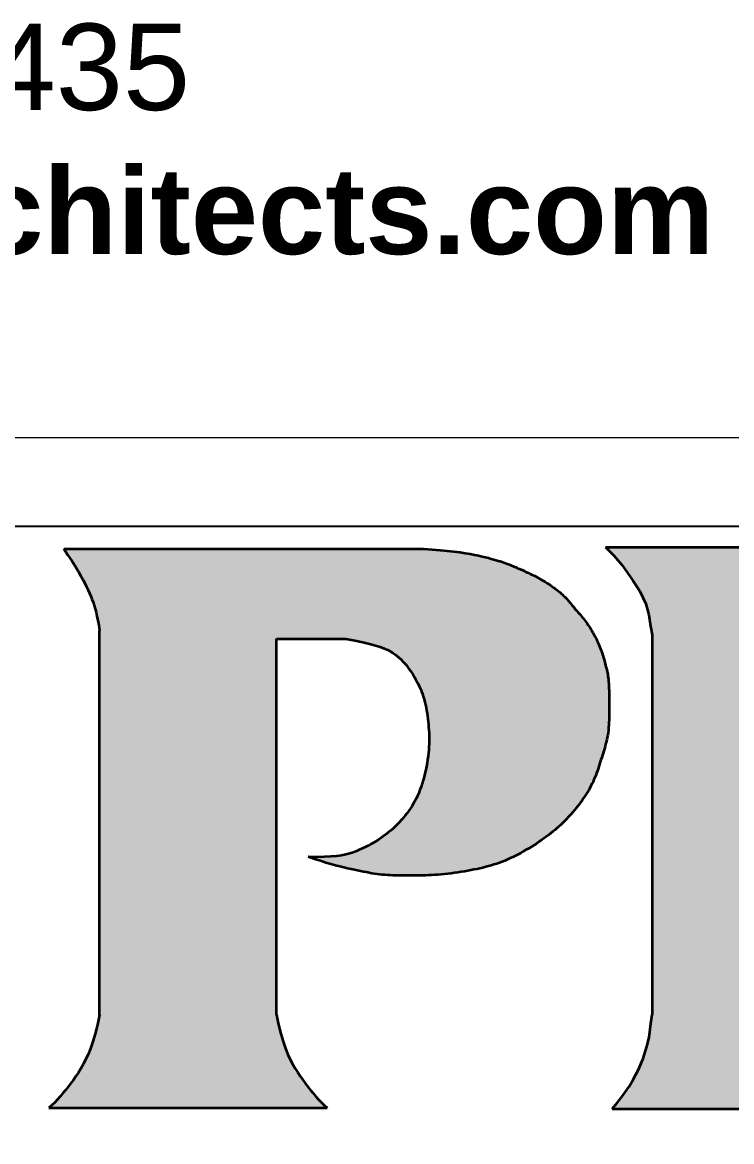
# Model space of a CAD drawing. Header units: inches. Extents: x 8.1 to 41.6, y 1.5 to 24.
# Drawn here: x 39.377 to 40.339, y 19.684 to 21.202 of the extents above; entities that cross this region are included whole.
import ezdxf

# ---------------------------------------------------------------- set-up
doc = ezdxf.new("R2010")
doc.units = ezdxf.units.IN
doc.header["$LTSCALE"] = 48
doc.header["$MEASUREMENT"] = 0
doc.layers.add('G-ANNO-NPLT', color=191, linetype='Continuous', plot=False)
for name, color, linetype, lineweight in [('G-ANNO-TTLB', 6, 'Continuous', 9), ('G-ANNO-TTLB-MEDM', 33, 'Continuous', 20), ('G-logo', 1, 'Continuous', 35)]:
    doc.layers.add(name, color=color, linetype=linetype, lineweight=lineweight)
doc.styles.add('Arial_10', font='arial.ttf', dxfattribs={"height": 0.117188})
doc.styles.add('Arial_B_1', font='arialbd.ttf', dxfattribs={"height": 0.117188})
doc.styles.add('LIGHT', font='arial.ttf', dxfattribs={"width": 1.5})

# ---------------------------------------------------------------- blocks, each defined once
blk = doc.blocks.new('*U46')
at = {"layer": 'G-logo', "true_color": 0x18413b}
for points in [[(-0.143, 0.6584), (-0.049, 0.6584), (-0.0365, 0.656), (-0.0257, 0.6538), (-0.0165, 0.6515), (-0.0087, 0.6494), (-0.0021, 0.6473), (0.0034, 0.6452), (0.008, 0.6431), (0.0119, 0.641), (0.0152, 0.6389), (0.0182, 0.6368), (0.021, 0.6346), (0.0236, 0.6324), (0.0261, 0.6301), (0.0284, 0.6277), (0.0307, 0.6253), (0.0328, 0.6228), (0.0348, 0.6203), (0.0368, 0.6176), (0.0387, 0.6149), (0.0405, 0.6121), (0.0423, 0.6093), (0.0441, 0.6063), (0.0459, 0.6033), (0.0476, 0.6002), (0.0492, 0.597), (0.0508, 0.5938), (0.0523, 0.5904), (0.0537, 0.587), (0.0551, 0.5835), (0.0563, 0.5799), (0.0574, 0.5762), (0.0583, 0.5725), (0.0592, 0.5687), (0.06, 0.5649), (0.0607, 0.561), (0.0614, 0.5572), (0.0619, 0.5533), (0.0624, 0.5495), (0.0628, 0.5457), (0.0632, 0.5419), (0.0635, 0.5382), (0.0638, 0.5345), (0.064, 0.5308), (0.0641, 0.5271), (0.0642, 0.5234), (0.0642, 0.5196), (0.0641, 0.5158), (0.0639, 0.5118), (0.0636, 0.5077), (0.0632, 0.5035), (0.0627, 0.4991), (0.062, 0.4946), (0.0613, 0.4899), (0.0604, 0.4852), (0.0595, 0.4805), (0.0584, 0.4757), (0.0573, 0.471), (0.056, 0.4664), (0.0546, 0.4618), (0.0532, 0.4574), (0.0516, 0.4532), (0.05, 0.4491), (0.0483, 0.4452), (0.0465, 0.4414), (0.0446, 0.4378), (0.0426, 0.4342), (0.0405, 0.4308), (0.0383, 0.4275), (0.0361, 0.4243), (0.0338, 0.4211), (0.0314, 0.4181), (0.0289, 0.4151), (0.0263, 0.4121), (0.0237, 0.4092), (0.0209, 0.4064), (0.0181, 0.4037), (0.0152, 0.401), (0.0122, 0.3984), (0.0091, 0.3958), (0.0059, 0.3933), (0.0027, 0.3909), (-0.0007, 0.3885), (-0.0042, 0.3861), (-0.0077, 0.3839), (-0.0113, 0.3817), (-0.015, 0.3796), (-0.0188, 0.3775), (-0.0226, 0.3755), (-0.0265, 0.3736), (-0.0305, 0.3718), (-0.0345, 0.3701), (-0.0388, 0.3684), (-0.0435, 0.3669), (-0.0487, 0.3656), (-0.0545, 0.3644), (-0.0613, 0.3635), (-0.069, 0.3628), (-0.0779, 0.3624), (-0.0881, 0.3622), (-0.0997, 0.3624), (-0.0997, 0.3624), (-0.0911, 0.3595), (-0.0831, 0.3569), (-0.0758, 0.3546), (-0.069, 0.3527), (-0.0627, 0.3509), (-0.0569, 0.3494), (-0.0515, 0.3481), (-0.0465, 0.3469), (-0.0417, 0.3458), (-0.0372, 0.3448), (-0.0329, 0.3439), (-0.0287, 0.343), (-0.0247, 0.3422), (-0.0209, 0.3415), (-0.0171, 0.3408), (-0.0134, 0.3401), (-0.0098, 0.3396), (-0.0063, 0.339), (-0.0028, 0.3386), (0.0007, 0.3382), (0.0043, 0.3379), (0.0078, 0.3377), (0.0113, 0.3375), (0.0149, 0.3373), (0.0185, 0.3372), (0.0221, 0.3371), (0.0257, 0.3371), (0.0293, 0.3371), (0.033, 0.3371), (0.0367, 0.3371), (0.0404, 0.3371), (0.0441, 0.3371), (0.0479, 0.3371), (0.0517, 0.3371), (0.0556, 0.3372), (0.0595, 0.3373), (0.0635, 0.3375), (0.0676, 0.3377), (0.0718, 0.3379), (0.076, 0.3382), (0.0804, 0.3386), (0.0849, 0.339), (0.0894, 0.3395), (0.0939, 0.3401), (0.0985, 0.3407), (0.1031, 0.3414), (0.1076, 0.3421), (0.1121, 0.3428), (0.1165, 0.3436), (0.1208, 0.3444), (0.125, 0.3452), (0.1291, 0.346), (0.1331, 0.3469), (0.1371, 0.3478), (0.1409, 0.3488), (0.1447, 0.3498), (0.1484, 0.3509), (0.1521, 0.352), (0.1558, 0.3532), (0.1594, 0.3545), (0.163, 0.3559), (0.1667, 0.3573), (0.1703, 0.3589), (0.1739, 0.3605), (0.1775, 0.3622), (0.1811, 0.3639), (0.1847, 0.3658), (0.1883, 0.3677), (0.1919, 0.3697), (0.1955, 0.3718), (0.1992, 0.374), (0.2028, 0.3762), (0.2064, 0.3785), (0.21, 0.3808), (0.2134, 0.3832), (0.2169, 0.3855), (0.2202, 0.3878), (0.2234, 0.3902), (0.2264, 0.3924), (0.2293, 0.3947), (0.2321, 0.3968), (0.2347, 0.3989), (0.2371, 0.401), (0.2395, 0.403), (0.2417, 0.4051), (0.2439, 0.4071), (0.2461, 0.4092), (0.2482, 0.4113), (0.2503, 0.4135), (0.2524, 0.4158), (0.2545, 0.4181), (0.2567, 0.4205), (0.2589, 0.4231), (0.2611, 0.4256), (0.2632, 0.4282), (0.2654, 0.4309), (0.2675, 0.4336), (0.2696, 0.4364), (0.2716, 0.4391), (0.2735, 0.4419), (0.2754, 0.4446), (0.2772, 0.4474), (0.2789, 0.4502), (0.2805, 0.453), (0.2821, 0.4558), (0.2836, 0.4586), (0.285, 0.4614), (0.2864, 0.4643), (0.2877, 0.4672), (0.2889, 0.4701), (0.2901, 0.473), (0.2912, 0.476), (0.2923, 0.479), (0.2933, 0.4821), (0.2943, 0.4851), (0.2953, 0.4881), (0.2963, 0.4912), (0.2972, 0.4942), (0.2982, 0.4972), (0.2991, 0.5002), (0.3, 0.5032), (0.3009, 0.5062), (0.3018, 0.5092), (0.3027, 0.5121), (0.3035, 0.5152), (0.3043, 0.5182), (0.305, 0.5213), (0.3057, 0.5244), (0.3063, 0.5276), (0.3068, 0.5309), (0.3072, 0.5343), (0.3075, 0.5378), (0.3078, 0.5413), (0.308, 0.5449), (0.3081, 0.5486), (0.3082, 0.5522), (0.3083, 0.5559), (0.3083, 0.5596), (0.3083, 0.5633), (0.3083, 0.567), (0.3083, 0.5707), (0.3083, 0.5743), (0.3083, 0.5779), (0.3082, 0.5814), (0.3082, 0.5849), (0.3081, 0.5882), (0.308, 0.5914), (0.3079, 0.5945), (0.3077, 0.5975), (0.3075, 0.6002), (0.3073, 0.6029), (0.307, 0.6053), (0.3066, 0.6077), (0.3063, 0.6099), (0.3059, 0.612), (0.3054, 0.6141), (0.305, 0.6161), (0.3045, 0.6181), (0.304, 0.6201), (0.3035, 0.6221), (0.303, 0.6242), (0.3024, 0.6262), (0.3019, 0.6283), (0.3013, 0.6304), (0.3007, 0.6326), (0.3, 0.6347), (0.2994, 0.6369), (0.2987, 0.6391), (0.2979, 0.6412), (0.2972, 0.6434), (0.2963, 0.6456), (0.2954, 0.6478), (0.2945, 0.65), (0.2936, 0.6522), (0.2926, 0.6543), (0.2916, 0.6565), (0.2905, 0.6586), (0.2894, 0.6607), (0.2883, 0.6628), (0.2872, 0.6649), (0.286, 0.667), (0.2848, 0.669), (0.2836, 0.671), (0.2824, 0.673), (0.2811, 0.675), (0.2798, 0.6769), (0.2785, 0.6788), (0.2772, 0.6807), (0.2759, 0.6825), (0.2745, 0.6843), (0.2731, 0.6861), (0.2717, 0.6878), (0.2703, 0.6895), (0.2688, 0.6912), (0.2674, 0.6928), (0.266, 0.6945), (0.2646, 0.696), (0.2633, 0.6976), (0.2619, 0.6991), (0.2607, 0.7006), (0.2594, 0.7021), (0.2582, 0.7036), (0.257, 0.705), (0.2558, 0.7065), (0.2546, 0.7079), (0.2534, 0.7094), (0.2521, 0.7108), (0.2508, 0.7123), (0.2494, 0.7137), (0.248, 0.7152), (0.2464, 0.7167), (0.2448, 0.7183), (0.2431, 0.7198), (0.2413, 0.7214), (0.2394, 0.7229), (0.2374, 0.7245), (0.2354, 0.7261), (0.2332, 0.7276), (0.231, 0.7292), (0.2288, 0.7308), (0.2264, 0.7323), (0.224, 0.7339), (0.2216, 0.7354), (0.2192, 0.7368), (0.2167, 0.7383), (0.2143, 0.7396), (0.2119, 0.741), (0.2096, 0.7423), (0.2073, 0.7435), (0.2051, 0.7446), (0.2031, 0.7457), (0.2011, 0.7466), (0.1992, 0.7476), (0.1973, 0.7484), (0.1955, 0.7493), (0.1938, 0.75), (0.192, 0.7508), (0.1903, 0.7516), (0.1886, 0.7523), (0.1869, 0.753), (0.1851, 0.7538), (0.1834, 0.7546), (0.1816, 0.7553), (0.1797, 0.7561), (0.1779, 0.7569), (0.1759, 0.7577), (0.174, 0.7585), (0.1719, 0.7593), (0.1698, 0.7601), (0.1677, 0.7609), (0.1654, 0.7617), (0.1631, 0.7625), (0.1606, 0.7634), (0.158, 0.7642), (0.1551, 0.7651), (0.152, 0.766), (0.1485, 0.7669), (0.1448, 0.7679), (0.1407, 0.7689), (0.1362, 0.7699), (0.1312, 0.7711), (0.1258, 0.7722), (0.1197, 0.7734), (0.1131, 0.7745), (0.1058, 0.7757), (0.0977, 0.7768), (0.0888, 0.7778), (0.079, 0.7787), (0.0683, 0.7795), (0.0566, 0.7802), (-0.4314, 0.7802), (-0.4256, 0.7716), (-0.4204, 0.7638), (-0.4159, 0.7567), (-0.4119, 0.7502), (-0.4084, 0.7442), (-0.4054, 0.7387), (-0.4028, 0.7336), (-0.4004, 0.7288), (-0.3984, 0.7244), (-0.3965, 0.7201), (-0.3948, 0.716), (-0.3931, 0.7119), (-0.3916, 0.7078), (-0.3902, 0.7036), (-0.3888, 0.6991), (-0.3875, 0.6942), (-0.3863, 0.6889), (-0.385, 0.6831), (-0.3838, 0.6766), (-0.3826, 0.6694), (-0.3826, 0.1484), (-0.3857, 0.1347), (-0.3888, 0.1226), (-0.3919, 0.112), (-0.3951, 0.1027), (-0.3983, 0.0945), (-0.4016, 0.0874), (-0.4048, 0.081), (-0.4082, 0.0752), (-0.4115, 0.0699), (-0.4149, 0.0649), (-0.4183, 0.0601), (-0.4218, 0.0553), (-0.4253, 0.0507), (-0.4289, 0.0462), (-0.4325, 0.0418), (-0.4361, 0.0376), (-0.4399, 0.0335), (-0.4436, 0.0295), (-0.4475, 0.0257), (-0.4514, 0.0221), (-0.0744, 0.0221), (-0.0743, 0.0221), (-0.0781, 0.0257), (-0.082, 0.0295), (-0.0858, 0.0335), (-0.0895, 0.0376), (-0.0931, 0.0418), (-0.0967, 0.0462), (-0.1003, 0.0507), (-0.1038, 0.0553), (-0.1073, 0.0601), (-0.1107, 0.0649), (-0.1141, 0.0699), (-0.1175, 0.0752), (-0.1208, 0.081), (-0.1241, 0.0874), (-0.1273, 0.0945), (-0.1305, 0.1027), (-0.1337, 0.112), (-0.1368, 0.1226), (-0.1399, 0.1347), (-0.143, 0.1484)], [(0.6113, 0.6436), (0.6124, 0.661), (0.6173, 0.6863), (0.6232, 0.7052), (0.6297, 0.7186), (0.6388, 0.7342), (0.6496, 0.7509), (0.6609, 0.7638), (0.6787, 0.7827), (0.3034, 0.7827), (0.3147, 0.7714), (0.3254, 0.7584), (0.333, 0.7477), (0.3405, 0.7375), (0.3497, 0.7229), (0.3578, 0.7057), (0.3621, 0.6906), (0.3642, 0.6756), (0.3665, 0.6638), (0.3665, 0.1487), (0.3648, 0.1366), (0.3627, 0.1176), (0.3594, 0.1051), (0.3545, 0.0888), (0.348, 0.0741), (0.3409, 0.0605), (0.3355, 0.0508), (0.3268, 0.0388), (0.3192, 0.029), (0.3125, 0.0207), (0.6623, 0.0207), (0.6524, 0.035), (0.6454, 0.0453), (0.6367, 0.0595), (0.6274, 0.0752), (0.6214, 0.091), (0.616, 0.11), (0.6113, 0.1361)]]:
    blk.add_hatch(color=119, dxfattribs=at).paths.add_polyline_path(points)
at = {"layer": 'G-ANNO-NPLT', "linetype": 'Continuous'}
blk.add_lwpolyline([(-1.3411, 0.8112), (1.3411, 0.8112), (1.3411, -0.9228), (-1.3411, -0.9228)], close=True, dxfattribs=at)
at = {"layer": 'G-logo', "color": 119, "true_color": 0x18413b}
for p, q in [((-0.4314, 0.7802), (0.0566, 0.7802)), ((-0.4314, 0.7802), (-0.4256, 0.7716)), ((0.0566, 0.7802), (0.0683, 0.7795)), ((0.0683, 0.7795), (0.079, 0.7787)), ((0.079, 0.7787), (0.0888, 0.7778)), ((0.0888, 0.7778), (0.0977, 0.7768)), ((0.0977, 0.7768), (0.1058, 0.7757)), ((0.1058, 0.7757), (0.1131, 0.7745)), ((0.1131, 0.7745), (0.1197, 0.7734)), ((0.3034, 0.7827), (0.6787, 0.7827)), ((0.3034, 0.7827), (0.3147, 0.7714)), ((-0.4256, 0.7716), (-0.4204, 0.7638)), ((-0.4204, 0.7638), (-0.4159, 0.7567)), ((0.1197, 0.7734), (0.1258, 0.7722)), ((0.1258, 0.7722), (0.1312, 0.7711)), ((0.1312, 0.7711), (0.1362, 0.7699)), ((0.1362, 0.7699), (0.1407, 0.7689)), ((0.1407, 0.7689), (0.1448, 0.7679)), ((0.1448, 0.7679), (0.1485, 0.7669)), ((0.1485, 0.7669), (0.152, 0.766)), ((0.152, 0.766), (0.1551, 0.7651)), ((0.1551, 0.7651), (0.158, 0.7642)), ((0.158, 0.7642), (0.1606, 0.7634)), ((0.1606, 0.7634), (0.1631, 0.7625)), ((0.1631, 0.7625), (0.1654, 0.7617)), ((0.1654, 0.7617), (0.1677, 0.7609)), ((0.1677, 0.7609), (0.1698, 0.7601)), ((0.1698, 0.7601), (0.1719, 0.7593)), ((0.1719, 0.7593), (0.174, 0.7585)), ((0.3147, 0.7714), (0.3254, 0.7584)), ((-0.4159, 0.7567), (-0.4119, 0.7502)), ((-0.4119, 0.7502), (-0.4084, 0.7442)), ((-0.4084, 0.7442), (-0.4054, 0.7387)), ((0.174, 0.7585), (0.1759, 0.7577)), ((0.1759, 0.7577), (0.1779, 0.7569)), ((0.1779, 0.7569), (0.1797, 0.7561)), ((0.1797, 0.7561), (0.1816, 0.7553)), ((0.1816, 0.7553), (0.1834, 0.7546)), ((0.1834, 0.7546), (0.1851, 0.7538)), ((0.1851, 0.7538), (0.1869, 0.753)), ((0.1869, 0.753), (0.1886, 0.7523)), ((0.1886, 0.7523), (0.1903, 0.7516)), ((0.1903, 0.7516), (0.192, 0.7508)), ((0.192, 0.7508), (0.1938, 0.75)), ((0.1938, 0.75), (0.1955, 0.7493)), ((0.1955, 0.7493), (0.1973, 0.7484)), ((0.1973, 0.7484), (0.1992, 0.7476)), ((0.1992, 0.7476), (0.2011, 0.7466)), ((0.2011, 0.7466), (0.2031, 0.7457)), ((0.2031, 0.7457), (0.2051, 0.7446)), ((0.2051, 0.7446), (0.2073, 0.7435)), ((0.3254, 0.7584), (0.333, 0.7477)), ((0.333, 0.7477), (0.3405, 0.7375)), ((-0.4054, 0.7387), (-0.4028, 0.7336)), ((-0.4028, 0.7336), (-0.4004, 0.7288)), ((-0.4004, 0.7288), (-0.3984, 0.7244)), ((0.2073, 0.7435), (0.2096, 0.7423)), ((0.2096, 0.7423), (0.2119, 0.741)), ((0.2119, 0.741), (0.2143, 0.7396)), ((0.2143, 0.7396), (0.2167, 0.7383)), ((0.2167, 0.7383), (0.2192, 0.7368)), ((0.2192, 0.7368), (0.2216, 0.7354)), ((0.2216, 0.7354), (0.224, 0.7339)), ((0.224, 0.7339), (0.2264, 0.7323)), ((0.2264, 0.7323), (0.2288, 0.7308)), ((0.2288, 0.7308), (0.231, 0.7292)), ((0.231, 0.7292), (0.2332, 0.7276)), ((0.3405, 0.7375), (0.3497, 0.7229)), ((-0.3984, 0.7244), (-0.3965, 0.7201)), ((-0.3965, 0.7201), (-0.3948, 0.716)), ((-0.3948, 0.716), (-0.3931, 0.7119)), ((0.2332, 0.7276), (0.2354, 0.7261)), ((0.2354, 0.7261), (0.2374, 0.7245)), ((0.2374, 0.7245), (0.2394, 0.7229)), ((0.2394, 0.7229), (0.2413, 0.7214)), ((0.2413, 0.7214), (0.2431, 0.7198)), ((0.2431, 0.7198), (0.2448, 0.7183)), ((0.2448, 0.7183), (0.2464, 0.7167)), ((0.2464, 0.7167), (0.248, 0.7152)), ((0.248, 0.7152), (0.2494, 0.7137)), ((0.2494, 0.7137), (0.2508, 0.7123)), ((0.3497, 0.7229), (0.3578, 0.7057)), ((-0.3931, 0.7119), (-0.3916, 0.7078)), ((-0.3916, 0.7078), (-0.3902, 0.7036)), ((-0.3902, 0.7036), (-0.3888, 0.6991)), ((-0.3888, 0.6991), (-0.3875, 0.6942)), ((0.2508, 0.7123), (0.2521, 0.7108)), ((0.2521, 0.7108), (0.2534, 0.7094)), ((0.2534, 0.7094), (0.2546, 0.7079)), ((0.2546, 0.7079), (0.2558, 0.7065)), ((0.2558, 0.7065), (0.257, 0.705)), ((0.257, 0.705), (0.2582, 0.7036)), ((0.2582, 0.7036), (0.2594, 0.7021)), ((0.2594, 0.7021), (0.2607, 0.7006)), ((0.2607, 0.7006), (0.2619, 0.6991)), ((0.2619, 0.6991), (0.2633, 0.6976)), ((0.3578, 0.7057), (0.3621, 0.6906)), ((-0.3875, 0.6942), (-0.3863, 0.6889)), ((-0.3863, 0.6889), (-0.385, 0.6831)), ((0.2633, 0.6976), (0.2646, 0.696)), ((0.2646, 0.696), (0.266, 0.6945)), ((0.266, 0.6945), (0.2674, 0.6928)), ((0.2674, 0.6928), (0.2688, 0.6912)), ((0.2688, 0.6912), (0.2703, 0.6895)), ((0.2703, 0.6895), (0.2717, 0.6878)), ((0.2717, 0.6878), (0.2731, 0.6861)), ((0.2731, 0.6861), (0.2745, 0.6843)), ((0.2745, 0.6843), (0.2759, 0.6825)), ((0.3621, 0.6906), (0.3642, 0.6756)), ((-0.385, 0.6831), (-0.3838, 0.6766)), ((-0.3838, 0.6766), (-0.3826, 0.6694)), ((-0.3826, 0.1484), (-0.3826, 0.6694)), ((0.2759, 0.6825), (0.2772, 0.6807)), ((0.2772, 0.6807), (0.2785, 0.6788)), ((0.2785, 0.6788), (0.2798, 0.6769)), ((0.2798, 0.6769), (0.2811, 0.675)), ((0.2811, 0.675), (0.2824, 0.673)), ((0.2824, 0.673), (0.2836, 0.671)), ((0.2836, 0.671), (0.2848, 0.669)), ((0.2848, 0.669), (0.286, 0.667)), ((0.3642, 0.6756), (0.3665, 0.6638)), ((-0.143, 0.1484), (-0.143, 0.6584)), ((-0.143, 0.6584), (-0.049, 0.6584)), ((-0.049, 0.6584), (-0.0365, 0.656)), ((-0.0365, 0.656), (-0.0257, 0.6538)), ((-0.0257, 0.6538), (-0.0165, 0.6515)), ((0.286, 0.667), (0.2872, 0.6649)), ((0.2872, 0.6649), (0.2883, 0.6628)), ((0.2883, 0.6628), (0.2894, 0.6607)), ((0.2894, 0.6607), (0.2905, 0.6586)), ((0.2905, 0.6586), (0.2916, 0.6565)), ((0.2916, 0.6565), (0.2926, 0.6543)), ((0.2926, 0.6543), (0.2936, 0.6522)), ((0.3665, 0.6638), (0.3665, 0.1487)), ((-0.0165, 0.6515), (-0.0087, 0.6494)), ((-0.0087, 0.6494), (-0.0021, 0.6473)), ((-0.0021, 0.6473), (0.0034, 0.6452)), ((0.0034, 0.6452), (0.008, 0.6431)), ((0.008, 0.6431), (0.0119, 0.641)), ((0.0119, 0.641), (0.0152, 0.6389)), ((0.0152, 0.6389), (0.0182, 0.6368)), ((0.2936, 0.6522), (0.2945, 0.65)), ((0.2945, 0.65), (0.2954, 0.6478)), ((0.2954, 0.6478), (0.2963, 0.6456)), ((0.2963, 0.6456), (0.2972, 0.6434)), ((0.2972, 0.6434), (0.2979, 0.6412)), ((0.2979, 0.6412), (0.2987, 0.6391)), ((0.2987, 0.6391), (0.2994, 0.6369)), ((0.0182, 0.6368), (0.021, 0.6346)), ((0.021, 0.6346), (0.0236, 0.6324)), ((0.0236, 0.6324), (0.0261, 0.6301)), ((0.0261, 0.6301), (0.0284, 0.6277)), ((0.0284, 0.6277), (0.0307, 0.6253)), ((0.0307, 0.6253), (0.0328, 0.6228)), ((0.0328, 0.6228), (0.0348, 0.6203)), ((0.2994, 0.6369), (0.3, 0.6347)), ((0.3, 0.6347), (0.3007, 0.6326)), ((0.3007, 0.6326), (0.3013, 0.6304)), ((0.3013, 0.6304), (0.3019, 0.6283)), ((0.3019, 0.6283), (0.3024, 0.6262)), ((0.3024, 0.6262), (0.303, 0.6242)), ((0.303, 0.6242), (0.3035, 0.6221)), ((0.0348, 0.6203), (0.0368, 0.6176)), ((0.0368, 0.6176), (0.0387, 0.6149)), ((0.0387, 0.6149), (0.0405, 0.6121)), ((0.0405, 0.6121), (0.0423, 0.6093)), ((0.0423, 0.6093), (0.0441, 0.6063)), ((0.3035, 0.6221), (0.304, 0.6201)), ((0.304, 0.6201), (0.3045, 0.6181)), ((0.3045, 0.6181), (0.305, 0.6161)), ((0.305, 0.6161), (0.3054, 0.6141)), ((0.3054, 0.6141), (0.3059, 0.612)), ((0.3059, 0.612), (0.3063, 0.6099)), ((0.3063, 0.6099), (0.3066, 0.6077)), ((0.3066, 0.6077), (0.307, 0.6053)), ((0.0441, 0.6063), (0.0459, 0.6033)), ((0.0459, 0.6033), (0.0476, 0.6002)), ((0.0476, 0.6002), (0.0492, 0.597)), ((0.0492, 0.597), (0.0508, 0.5938)), ((0.0508, 0.5938), (0.0523, 0.5904)), ((0.307, 0.6053), (0.3073, 0.6029)), ((0.3073, 0.6029), (0.3075, 0.6002)), ((0.3075, 0.6002), (0.3077, 0.5975)), ((0.3077, 0.5975), (0.3079, 0.5945)), ((0.3079, 0.5945), (0.308, 0.5914)), ((0.0523, 0.5904), (0.0537, 0.587)), ((0.0537, 0.587), (0.0551, 0.5835)), ((0.0551, 0.5835), (0.0563, 0.5799)), ((0.0563, 0.5799), (0.0574, 0.5762)), ((0.308, 0.5914), (0.3081, 0.5882)), ((0.3081, 0.5882), (0.3082, 0.5849)), ((0.3082, 0.5849), (0.3082, 0.5814)), ((0.3082, 0.5814), (0.3083, 0.5779)), ((0.3083, 0.5779), (0.3083, 0.5743)), ((0.0574, 0.5762), (0.0583, 0.5725)), ((0.0583, 0.5725), (0.0592, 0.5687)), ((0.0592, 0.5687), (0.06, 0.5649)), ((0.06, 0.5649), (0.0607, 0.561)), ((0.3083, 0.5743), (0.3083, 0.5707)), ((0.3083, 0.5707), (0.3083, 0.567)), ((0.3083, 0.567), (0.3083, 0.5633)), ((0.3083, 0.5633), (0.3083, 0.5596)), ((0.0607, 0.561), (0.0614, 0.5572)), ((0.0614, 0.5572), (0.0619, 0.5533)), ((0.0619, 0.5533), (0.0624, 0.5495)), ((0.0624, 0.5495), (0.0628, 0.5457)), ((0.3081, 0.5486), (0.308, 0.5449)), ((0.3082, 0.5522), (0.3081, 0.5486)), ((0.3083, 0.5559), (0.3082, 0.5522)), ((0.3083, 0.5596), (0.3083, 0.5559)), ((0.0628, 0.5457), (0.0632, 0.5419)), ((0.0632, 0.5419), (0.0635, 0.5382)), ((0.0635, 0.5382), (0.0638, 0.5345)), ((0.0638, 0.5345), (0.064, 0.5308)), ((0.3072, 0.5343), (0.3068, 0.5309)), ((0.3075, 0.5378), (0.3072, 0.5343)), ((0.3078, 0.5413), (0.3075, 0.5378)), ((0.308, 0.5449), (0.3078, 0.5413)), ((0.064, 0.5308), (0.0641, 0.5271)), ((0.0641, 0.5271), (0.0642, 0.5234)), ((0.0642, 0.5196), (0.0641, 0.5158)), ((0.0642, 0.5234), (0.0642, 0.5196)), ((0.3043, 0.5182), (0.3035, 0.5152)), ((0.305, 0.5213), (0.3043, 0.5182)), ((0.3057, 0.5244), (0.305, 0.5213)), ((0.3063, 0.5276), (0.3057, 0.5244)), ((0.3068, 0.5309), (0.3063, 0.5276)), ((0.0632, 0.5035), (0.0627, 0.4991)), ((0.0636, 0.5077), (0.0632, 0.5035)), ((0.0639, 0.5118), (0.0636, 0.5077)), ((0.0641, 0.5158), (0.0639, 0.5118)), ((0.3, 0.5032), (0.2991, 0.5002)), ((0.3009, 0.5062), (0.3, 0.5032)), ((0.3018, 0.5092), (0.3009, 0.5062)), ((0.3027, 0.5121), (0.3018, 0.5092)), ((0.3035, 0.5152), (0.3027, 0.5121)), ((0.0613, 0.4899), (0.0604, 0.4852)), ((0.062, 0.4946), (0.0613, 0.4899)), ((0.0627, 0.4991), (0.062, 0.4946)), ((0.2953, 0.4881), (0.2943, 0.4851)), ((0.2963, 0.4912), (0.2953, 0.4881)), ((0.2972, 0.4942), (0.2963, 0.4912)), ((0.2982, 0.4972), (0.2972, 0.4942)), ((0.2991, 0.5002), (0.2982, 0.4972)), ((0.0573, 0.471), (0.056, 0.4664)), ((0.0584, 0.4757), (0.0573, 0.471)), ((0.0595, 0.4805), (0.0584, 0.4757)), ((0.0604, 0.4852), (0.0595, 0.4805)), ((0.2901, 0.473), (0.2889, 0.4701)), ((0.2912, 0.476), (0.2901, 0.473)), ((0.2923, 0.479), (0.2912, 0.476)), ((0.2933, 0.4821), (0.2923, 0.479)), ((0.2943, 0.4851), (0.2933, 0.4821)), ((0.0532, 0.4574), (0.0516, 0.4532)), ((0.0546, 0.4618), (0.0532, 0.4574)), ((0.056, 0.4664), (0.0546, 0.4618)), ((0.2821, 0.4558), (0.2805, 0.453)), ((0.2836, 0.4586), (0.2821, 0.4558)), ((0.285, 0.4614), (0.2836, 0.4586)), ((0.2864, 0.4643), (0.285, 0.4614)), ((0.2877, 0.4672), (0.2864, 0.4643)), ((0.2889, 0.4701), (0.2877, 0.4672)), ((0.0465, 0.4414), (0.0446, 0.4378)), ((0.0483, 0.4452), (0.0465, 0.4414)), ((0.05, 0.4491), (0.0483, 0.4452)), ((0.0516, 0.4532), (0.05, 0.4491)), ((0.2735, 0.4419), (0.2716, 0.4391)), ((0.2754, 0.4446), (0.2735, 0.4419)), ((0.2772, 0.4474), (0.2754, 0.4446)), ((0.2789, 0.4502), (0.2772, 0.4474)), ((0.2805, 0.453), (0.2789, 0.4502)), ((0.0383, 0.4275), (0.0361, 0.4243)), ((0.0405, 0.4308), (0.0383, 0.4275)), ((0.0426, 0.4342), (0.0405, 0.4308)), ((0.0446, 0.4378), (0.0426, 0.4342)), ((0.2611, 0.4256), (0.2589, 0.4231)), ((0.2632, 0.4282), (0.2611, 0.4256)), ((0.2654, 0.4309), (0.2632, 0.4282)), ((0.2675, 0.4336), (0.2654, 0.4309)), ((0.2696, 0.4364), (0.2675, 0.4336)), ((0.2716, 0.4391), (0.2696, 0.4364)), ((0.0263, 0.4121), (0.0237, 0.4092)), ((0.0289, 0.4151), (0.0263, 0.4121)), ((0.0314, 0.4181), (0.0289, 0.4151)), ((0.0338, 0.4211), (0.0314, 0.4181)), ((0.0361, 0.4243), (0.0338, 0.4211)), ((0.2482, 0.4113), (0.2461, 0.4092)), ((0.2503, 0.4135), (0.2482, 0.4113)), ((0.2524, 0.4158), (0.2503, 0.4135)), ((0.2545, 0.4181), (0.2524, 0.4158)), ((0.2567, 0.4205), (0.2545, 0.4181)), ((0.2589, 0.4231), (0.2567, 0.4205)), ((0.0091, 0.3958), (0.0059, 0.3933)), ((0.0122, 0.3984), (0.0091, 0.3958)), ((0.0152, 0.401), (0.0122, 0.3984)), ((0.0181, 0.4037), (0.0152, 0.401)), ((0.0209, 0.4064), (0.0181, 0.4037)), ((0.0237, 0.4092), (0.0209, 0.4064)), ((0.2321, 0.3968), (0.2293, 0.3947)), ((0.2347, 0.3989), (0.2321, 0.3968)), ((0.2371, 0.401), (0.2347, 0.3989)), ((0.2395, 0.403), (0.2371, 0.401)), ((0.2417, 0.4051), (0.2395, 0.403)), ((0.2439, 0.4071), (0.2417, 0.4051)), ((0.2461, 0.4092), (0.2439, 0.4071)), ((-0.015, 0.3796), (-0.0188, 0.3775)), ((-0.0113, 0.3817), (-0.015, 0.3796)), ((-0.0077, 0.3839), (-0.0113, 0.3817)), ((-0.0042, 0.3861), (-0.0077, 0.3839)), ((-0.0007, 0.3885), (-0.0042, 0.3861)), ((0.0027, 0.3909), (-0.0007, 0.3885)), ((0.0059, 0.3933), (0.0027, 0.3909)), ((0.21, 0.3808), (0.2064, 0.3785)), ((0.2134, 0.3832), (0.21, 0.3808)), ((0.2169, 0.3855), (0.2134, 0.3832)), ((0.2202, 0.3878), (0.2169, 0.3855)), ((0.2234, 0.3902), (0.2202, 0.3878)), ((0.2264, 0.3924), (0.2234, 0.3902)), ((0.2293, 0.3947), (0.2264, 0.3924)), ((-0.0545, 0.3644), (-0.0613, 0.3635)), ((-0.0487, 0.3656), (-0.0545, 0.3644)), ((-0.0435, 0.3669), (-0.0487, 0.3656)), ((-0.0388, 0.3684), (-0.0435, 0.3669)), ((-0.0345, 0.3701), (-0.0388, 0.3684)), ((-0.0305, 0.3718), (-0.0345, 0.3701)), ((-0.0265, 0.3736), (-0.0305, 0.3718)), ((-0.0226, 0.3755), (-0.0265, 0.3736)), ((-0.0188, 0.3775), (-0.0226, 0.3755)), ((0.1847, 0.3658), (0.1811, 0.3639)), ((0.1883, 0.3677), (0.1847, 0.3658)), ((0.1919, 0.3697), (0.1883, 0.3677)), ((0.1955, 0.3718), (0.1919, 0.3697)), ((0.1992, 0.374), (0.1955, 0.3718)), ((0.2028, 0.3762), (0.1992, 0.374)), ((0.2064, 0.3785), (0.2028, 0.3762)), ((-0.0997, 0.3624), (-0.0997, 0.3624)), ((-0.0881, 0.3622), (-0.0997, 0.3624)), ((-0.0911, 0.3595), (-0.0997, 0.3624)), ((-0.0831, 0.3569), (-0.0911, 0.3595)), ((-0.0779, 0.3624), (-0.0881, 0.3622)), ((-0.0758, 0.3546), (-0.0831, 0.3569)), ((-0.069, 0.3628), (-0.0779, 0.3624)), ((-0.069, 0.3527), (-0.0758, 0.3546)), ((-0.0613, 0.3635), (-0.069, 0.3628)), ((-0.0627, 0.3509), (-0.069, 0.3527)), ((-0.0569, 0.3494), (-0.0627, 0.3509)), ((-0.0515, 0.3481), (-0.0569, 0.3494)), ((0.1447, 0.3498), (0.1409, 0.3488)), ((0.1484, 0.3509), (0.1447, 0.3498)), ((0.1521, 0.352), (0.1484, 0.3509)), ((0.1558, 0.3532), (0.1521, 0.352)), ((0.1594, 0.3545), (0.1558, 0.3532)), ((0.163, 0.3559), (0.1594, 0.3545)), ((0.1667, 0.3573), (0.163, 0.3559)), ((0.1703, 0.3589), (0.1667, 0.3573)), ((0.1739, 0.3605), (0.1703, 0.3589)), ((0.1775, 0.3622), (0.1739, 0.3605)), ((0.1811, 0.3639), (0.1775, 0.3622)), ((-0.0465, 0.3469), (-0.0515, 0.3481)), ((-0.0417, 0.3458), (-0.0465, 0.3469)), ((-0.0372, 0.3448), (-0.0417, 0.3458)), ((-0.0329, 0.3439), (-0.0372, 0.3448)), ((-0.0287, 0.343), (-0.0329, 0.3439)), ((-0.0247, 0.3422), (-0.0287, 0.343)), ((-0.0209, 0.3415), (-0.0247, 0.3422)), ((-0.0171, 0.3408), (-0.0209, 0.3415)), ((-0.0134, 0.3401), (-0.0171, 0.3408)), ((-0.0098, 0.3396), (-0.0134, 0.3401)), ((-0.0063, 0.339), (-0.0098, 0.3396)), ((-0.0028, 0.3386), (-0.0063, 0.339)), ((0.0007, 0.3382), (-0.0028, 0.3386)), ((0.0043, 0.3379), (0.0007, 0.3382)), ((0.0078, 0.3377), (0.0043, 0.3379)), ((0.0113, 0.3375), (0.0078, 0.3377)), ((0.0149, 0.3373), (0.0113, 0.3375)), ((0.0185, 0.3372), (0.0149, 0.3373)), ((0.0221, 0.3371), (0.0185, 0.3372)), ((0.0257, 0.3371), (0.0221, 0.3371)), ((0.0293, 0.3371), (0.0257, 0.3371)), ((0.033, 0.3371), (0.0293, 0.3371)), ((0.0367, 0.3371), (0.033, 0.3371)), ((0.0404, 0.3371), (0.0367, 0.3371)), ((0.0441, 0.3371), (0.0404, 0.3371)), ((0.0479, 0.3371), (0.0441, 0.3371)), ((0.0517, 0.3371), (0.0479, 0.3371)), ((0.0556, 0.3372), (0.0517, 0.3371)), ((0.0595, 0.3373), (0.0556, 0.3372)), ((0.0635, 0.3375), (0.0595, 0.3373)), ((0.0676, 0.3377), (0.0635, 0.3375)), ((0.0718, 0.3379), (0.0676, 0.3377)), ((0.076, 0.3382), (0.0718, 0.3379)), ((0.0804, 0.3386), (0.076, 0.3382)), ((0.0849, 0.339), (0.0804, 0.3386)), ((0.0894, 0.3395), (0.0849, 0.339)), ((0.0939, 0.3401), (0.0894, 0.3395)), ((0.0985, 0.3407), (0.0939, 0.3401)), ((0.1031, 0.3414), (0.0985, 0.3407)), ((0.1076, 0.3421), (0.1031, 0.3414)), ((0.1121, 0.3428), (0.1076, 0.3421)), ((0.1165, 0.3436), (0.1121, 0.3428)), ((0.1208, 0.3444), (0.1165, 0.3436)), ((0.125, 0.3452), (0.1208, 0.3444)), ((0.1291, 0.346), (0.125, 0.3452)), ((0.1331, 0.3469), (0.1291, 0.346)), ((0.1371, 0.3478), (0.1331, 0.3469)), ((0.1409, 0.3488), (0.1371, 0.3478)), ((-0.3826, 0.1484), (-0.3857, 0.1347)), ((-0.143, 0.1484), (-0.1399, 0.1347)), ((0.3648, 0.1366), (0.3665, 0.1487)), ((-0.3888, 0.1226), (-0.3919, 0.112)), ((-0.3857, 0.1347), (-0.3888, 0.1226)), ((-0.1399, 0.1347), (-0.1368, 0.1226)), ((-0.1368, 0.1226), (-0.1337, 0.112)), ((0.3627, 0.1176), (0.3648, 0.1366)), ((-0.3919, 0.112), (-0.3951, 0.1027)), ((-0.1337, 0.112), (-0.1305, 0.1027)), ((0.3594, 0.1051), (0.3627, 0.1176)), ((-0.3983, 0.0945), (-0.4016, 0.0874)), ((-0.3951, 0.1027), (-0.3983, 0.0945)), ((-0.1305, 0.1027), (-0.1273, 0.0945)), ((-0.1273, 0.0945), (-0.1241, 0.0874)), ((0.3545, 0.0888), (0.3594, 0.1051)), ((-0.4048, 0.081), (-0.4082, 0.0752)), ((-0.4016, 0.0874), (-0.4048, 0.081)), ((-0.1241, 0.0874), (-0.1208, 0.081)), ((-0.1208, 0.081), (-0.1175, 0.0752)), ((0.348, 0.0741), (0.3545, 0.0888)), ((-0.4149, 0.0649), (-0.4183, 0.0601)), ((-0.4115, 0.0699), (-0.4149, 0.0649)), ((-0.4082, 0.0752), (-0.4115, 0.0699)), ((-0.1175, 0.0752), (-0.1141, 0.0699)), ((-0.1141, 0.0699), (-0.1107, 0.0649)), ((-0.1107, 0.0649), (-0.1073, 0.0601)), ((0.3409, 0.0605), (0.348, 0.0741)), ((-0.4289, 0.0462), (-0.4325, 0.0418)), ((-0.4253, 0.0507), (-0.4289, 0.0462)), ((-0.4218, 0.0553), (-0.4253, 0.0507)), ((-0.4183, 0.0601), (-0.4218, 0.0553)), ((-0.1073, 0.0601), (-0.1038, 0.0553)), ((-0.1038, 0.0553), (-0.1003, 0.0507)), ((-0.1003, 0.0507), (-0.0967, 0.0462)), ((-0.0967, 0.0462), (-0.0931, 0.0418)), ((0.3268, 0.0388), (0.3355, 0.0508)), ((0.3355, 0.0508), (0.3409, 0.0605)), ((-0.4399, 0.0335), (-0.4436, 0.0295)), ((-0.4361, 0.0376), (-0.4399, 0.0335)), ((-0.4325, 0.0418), (-0.4361, 0.0376)), ((-0.0931, 0.0418), (-0.0895, 0.0376)), ((-0.0895, 0.0376), (-0.0858, 0.0335)), ((-0.0858, 0.0335), (-0.082, 0.0295)), ((0.3192, 0.029), (0.3268, 0.0388)), ((-0.4475, 0.0257), (-0.4514, 0.0221)), ((-0.4514, 0.0221), (-0.0742, 0.0221)), ((-0.4436, 0.0295), (-0.4475, 0.0257)), ((-0.082, 0.0295), (-0.0781, 0.0257)), ((-0.0781, 0.0257), (-0.0742, 0.0221)), ((-0.0744, 0.0221), (-0.0743, 0.0221)), ((0.3125, 0.0207), (0.3192, 0.029)), ((0.3125, 0.0207), (0.6623, 0.0207))]:
    blk.add_line(p, q, dxfattribs=at)
at = {"layer": 'G-logo', "style": 'LIGHT'}
for tag, p, width in [('PROJECT_NUMBER', (-0.7937, -0.7691), 1.5), ('PM', (-1.09, -0.8807), 1.25), ('MECH', (-0.6402, -0.8807), 1.25), ('ELEC', (0.0724, -0.8807), 1.25), ('PLUMB', (0.785, -0.8807), 1.25)]:
    blk.add_attdef(tag, p, '', height=0.0551, dxfattribs=dict(at, width=width))

msp = doc.modelspace()

# ---------------------------------------------------------------- linework, layer by layer
at = {"layer": 'G-ANNO-TTLB-MEDM'}
msp.add_line((38.1771, 20.6385), (41.5521, 20.6385), dxfattribs=at)
msp.add_line((38.1771, 20.6385), (41.5521, 20.6385), dxfattribs=at)

# ---------------------------------------------------------------- block references
at = {"layer": 'G-logo', "linetype": 'Continuous'}
msp.add_blockref('*U46', (39.8646, 19.7073), dxfattribs=at)

# ---------------------------------------------------------------- texts
at = {"layer": 'G-ANNO-TTLB', "char_height": 0.117188, "attachment_point": 1}
for s, insert, width, style in [('202.222.0435', (38.6033, 21.2), 1.249875, 'Arial_10'), ('www.form-architects.com', (38.3142, 21.0046), 2.487125, 'Arial_B_1')]:
    msp.add_mtext(s, dxfattribs=dict(at, insert=insert, width=width, style=style))

doc.saveas('drawing.dxf')
